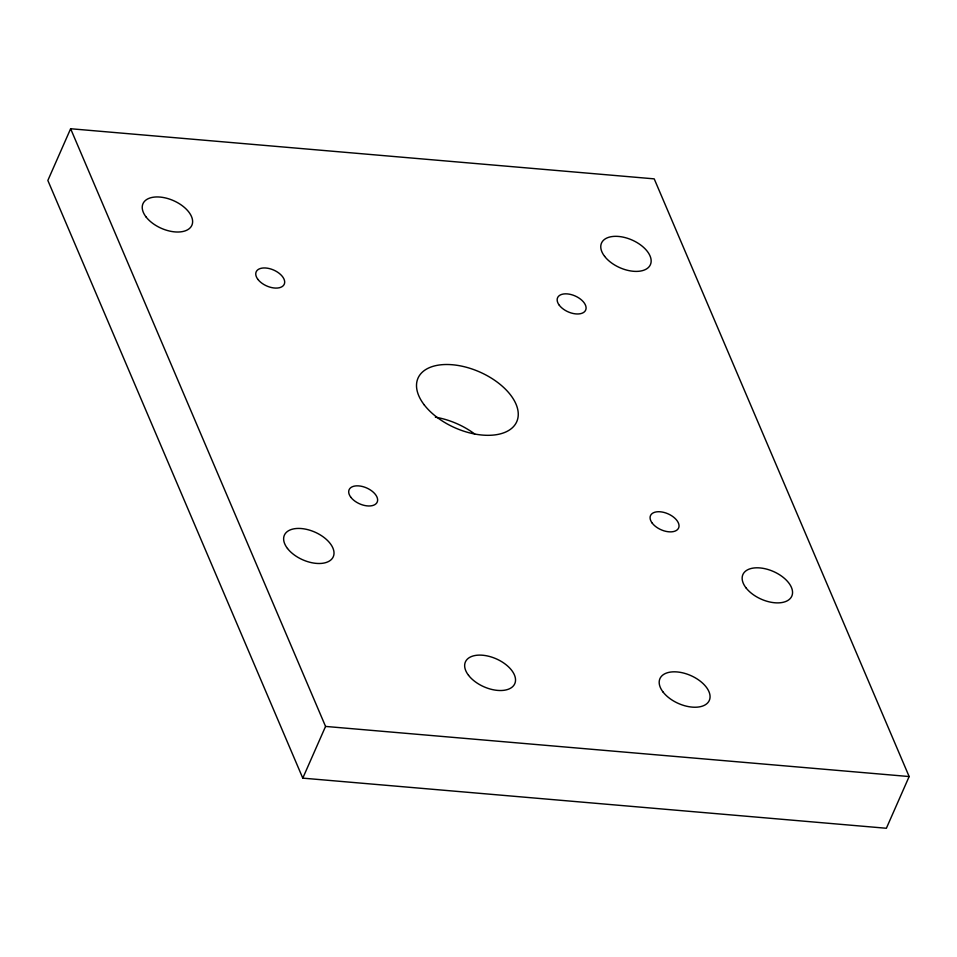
<?xml version="1.0" encoding="UTF-8"?>
<svg xmlns="http://www.w3.org/2000/svg" width="957" height="957" viewBox="0 0 957 957"><rect width="100%" height="100%" fill="white"/><g stroke="black" fill="none" stroke-linecap="round" stroke-linejoin="round"><path stroke-width="1.44" d="M70.627 128.74L47.85 180.454L302.783 778.137L886.373 828.26L909.15 776.546L654.217 178.863L70.627 128.74L325.559 726.423L302.783 778.137M325.559 726.423L909.15 776.546M435.363 417.18A53.963 30.528 23.8 0 1 474.672 433.976M663.081 692.055A26.975 15.264 23.8 0 0 707.127 703.431A26.975 15.264 23.8 0 0 683.681 673.082A26.975 15.264 23.8 0 0 663.081 692.055M468.547 675.343A26.975 15.264 23.8 0 0 512.593 686.719A26.975 15.264 23.8 0 0 489.147 656.37A26.975 15.264 23.8 0 0 468.547 675.343M287.483 548.469A26.724 15.121 23.8 0 0 331.11 559.737A26.724 15.121 23.8 0 0 307.879 529.676A26.724 15.121 23.8 0 0 287.483 548.469M604.621 256.368A26.724 15.121 23.8 0 0 648.248 267.637A26.724 15.121 23.8 0 0 625.029 237.575A26.724 15.121 23.8 0 0 604.621 256.368M146.086 216.988A26.724 15.121 23.8 0 0 189.725 228.245A26.724 15.121 23.8 0 0 166.494 198.195A26.724 15.121 23.8 0 0 146.086 216.988M257.959 279.456A15.348 8.685 23.8 0 0 283.021 285.928A15.348 8.685 23.8 0 0 269.683 268.666A15.348 8.685 23.8 0 0 257.959 279.456M559.367 305.343A15.348 8.685 23.8 0 0 584.428 311.815A15.348 8.685 23.8 0 0 571.09 294.553A15.348 8.685 23.8 0 0 559.367 305.343M746.005 587.849A26.724 15.121 23.8 0 0 789.645 599.118A26.724 15.121 23.8 0 0 766.413 569.056A26.724 15.121 23.8 0 0 746.005 587.849M652.303 523.24A15.348 8.685 23.8 0 0 677.365 529.711A15.348 8.685 23.8 0 0 664.026 512.438A15.348 8.685 23.8 0 0 652.303 523.24M350.908 497.353A15.348 8.685 23.8 0 0 375.957 503.825A15.348 8.685 23.8 0 0 362.619 486.551A15.348 8.685 23.8 0 0 350.908 497.353M424.298 404.967A53.963 30.528 23.8 0 0 512.39 427.719A53.963 30.528 23.8 0 0 465.497 367.033A53.963 30.528 23.8 0 0 424.298 404.967"/></g></svg>
